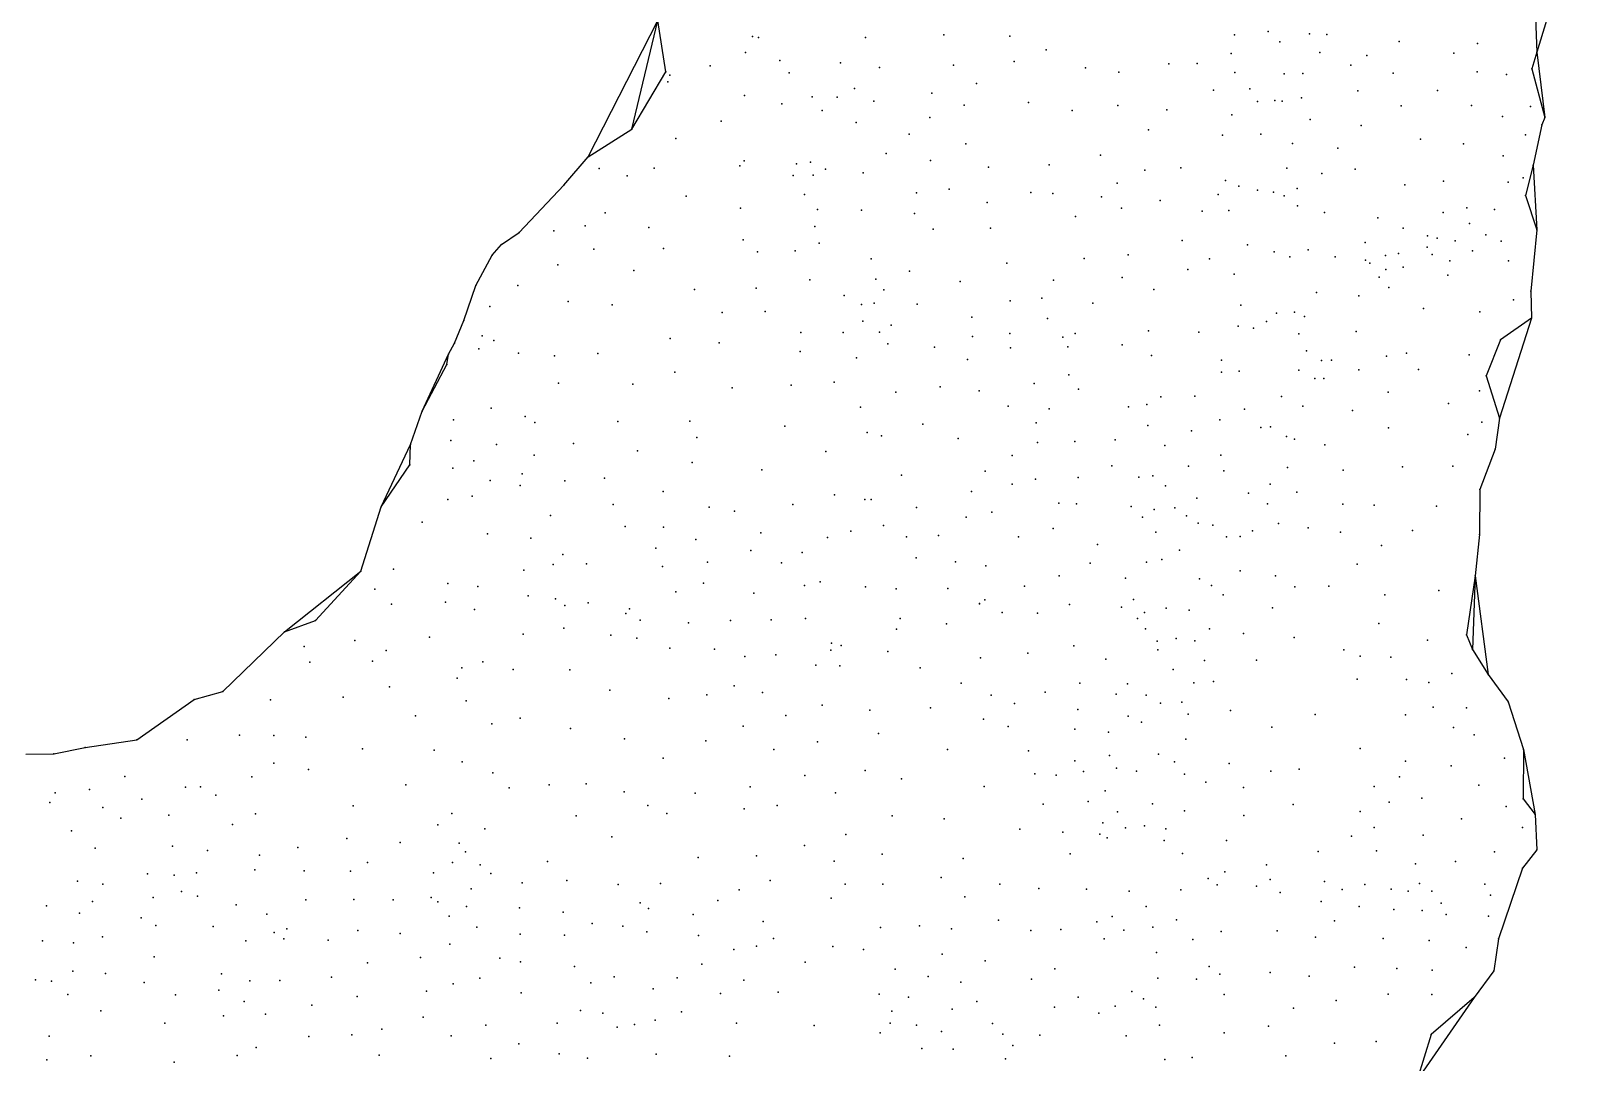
# Model space of a CAD drawing. Header units: millimetres. Extents: x 399711 to 433151, y 4365450 to 4409174.
# Drawn here: x 422365 to 430513, y 4387313 to 4392780 of the extents above; entities that cross this region are included whole.
import ezdxf

# ---------------------------------------------------------------- set-up
doc = ezdxf.new("R2010")
doc.units = ezdxf.units.MM
doc.layers.add('边界', color=7, linetype='Continuous')

msp = doc.modelspace()

# ---------------------------------------------------------------- linework, layer by layer
for p in [(428926.774, 4392776.192, 33.3), (426192.087, 4392749.189, 35.447), (426224.057, 4392744.365, 35.768), (426790.423, 4392743.807, 35.276), (427206.948, 4392758.343, 35.863), (427557.291, 4392752.252, 35.1), (428747.384, 4392757.781, 34), (428989.074, 4392722.114, 35.3), (429146.247, 4392762.956, 38), (429236.822, 4392760.346, 35.6), (429620.581, 4392722.99, 35.288), (430035.851, 4392712.207, 35.388), (426154.243, 4392664.526, 35.975), (426337.283, 4392622.525, 36.368), (426658.428, 4392609.878, 36.864), (427579.211, 4392616.952, 35.062), (427749.057, 4392678.706, 33.3), (428550.171, 4392607.352, 34.7), (428731.174, 4392658.815, 37.8), (429201.264, 4392664.87, 35.358), (429449.662, 4392649.643, 35.661), (429910.317, 4392662.082, 35.346), (430352.038, 4392665.797, 35.945), (425733.324, 4392562.34, 36.572), (425753.157, 4392545.321, 36.558), (425966.971, 4392594.132, 36.1), (426385.611, 4392557.693, 36.415), (426864.93, 4392586.006, 35.4), (427258.136, 4392597.586, 35.63), (427958.658, 4392584.432, 34.086), (428134.048, 4392561.244, 34.076), (428400.673, 4392604.861, 34.7), (428749.072, 4392559.213, 33.9), (429011.059, 4392551.55, 36.6), (429109.828, 4392553.744, 35.1), (429365.082, 4392597.929, 36.8), (429589.971, 4392555.082, 35.374), (430035.128, 4392562.171, 35.3), (430191.181, 4392548.172, 35.583), (430324.141, 4392577.959, 35.799), (425743.796, 4392508.754, 36.807), (426732.524, 4392474.673, 35.125), (427143.47, 4392448.77, 35.356), (427380.405, 4392500.481, 35.355), (428635.897, 4392464.658, 33.3), (428828.519, 4392473.102, 32.7), (429402.046, 4392462.414, 36.1), (429823.788, 4392464.273, 35.4), (426149.726, 4392436.137, 35.7), (426347.932, 4392393.473, 36.217), (426508.387, 4392430.091, 35.761), (426640.212, 4392428.743, 36.007), (426835.949, 4392406.96, 25.275), (427314.088, 4392385.366, 35.505), (427655.121, 4392400.333, 35.3), (428130.031, 4392384.1, 34.013), (428869.177, 4392406.04, 34.1), (428962.682, 4392409.914, 34.5), (429001.411, 4392406.262, 36.1), (429102.998, 4392424.407, 34.7), (429631.272, 4392382.114, 35.3), (430005.554, 4392384.104, 35.2), (430317.668, 4392379.127, 35.6), (426026.403, 4392301.512, 35.5), (426561.712, 4392357.195, 36.082), (426740.942, 4392294.453, 35.029), (427131.589, 4392320.469, 35.327), (427886.574, 4392357.859, 35.3), (428389.863, 4392360.528, 34.875), (428733.22, 4392333.793, 33.7), (429150.124, 4392310.445, 34.844), (430169.413, 4392326.249, 35.287), (430377.724, 4392281.235, 35.651), (430393.303, 4392321.216, 35.707), (425551.794, 4392258.205, 35.756), (425785.308, 4392208.506, 35.696), (427023.696, 4392232.774, 24.291), (428291.335, 4392255.073, 34.946), (428683.753, 4392226.448, 37.9), (428888.247, 4392231.294, 34.3), (429419.162, 4392278.058, 35.1), (429735.048, 4392205.537, 35.125), (430291.084, 4392228.336, 35.287), (426900.658, 4392128.921, 35.1), (427323.095, 4392181.467, 35.442), (428036.927, 4392121.045, 34.244), (429054.788, 4392182.079, 33.9), (429296.889, 4392157.441, 34.078), (429962.196, 4392180.462, 35.3), (430173.564, 4392116.631, 35.394), (425321.084, 4392111.221, 35.711), (425378.602, 4392049.813, 36.165), (425670.241, 4392052.296, 36.071), (426124.026, 4392064.699, 35.314), (426148.458, 4392090.376, 35.275), (426425.536, 4392074.816, 34.598), (426498.933, 4392084.366, 35.023), (426579.854, 4392045.843, 35.125), (427136.383, 4392092.908, 25.2), (427444.192, 4392057.143, 34.1), (427765.383, 4392070.107, 33.682), (428272.158, 4392040.402, 34.816), (428462.716, 4392054.434, 34.75), (429025.482, 4392052.459, 34.4), (429387.819, 4392045.648, 35.078), (430331.536, 4392068.175, 35.366), (425191.198, 4391962.364, 35.6), (425527.221, 4392011.751, 36.15), (426407.973, 4392013.659, 34.781), (426514.247, 4392014.45, 35.139), (426778.6, 4392026.214, 35.3), (428124.988, 4391972.558, 34.397), (428701.075, 4391987.13, 38), (428771.43, 4391956.165, 35.3), (429211.201, 4392022.705, 33.794), (429651.988, 4391963.684, 35.27), (429857.205, 4391982.161, 35.23), (430199.241, 4391977.59, 35.313), (430278.148, 4391999.89, 35.559), (425840.22, 4391903.829, 35.013), (426467.968, 4391912.546, 34.655), (427062.132, 4391920.992, 33.897), (427234.952, 4391939.823, 24.291), (427668.556, 4391923.284, 33.775), (427784.474, 4391917.651, 33.779), (428042.989, 4391899.068, 34.59), (428354.446, 4391880.262, 34.89), (428661.225, 4391911.713, 35.2), (428869.449, 4391934.564, 32.7), (428955.117, 4391925.455, 34.4), (429012.257, 4391904.589, 36.9), (429079.54, 4391944.04, 33.9), (430290.665, 4391906.57, 35.354), (425411.118, 4391814.283, 35.105), (426128.94, 4391839.642, 34.932), (426537.102, 4391832.662, 33.402), (426770.209, 4391829.828, 34.237), (427050.407, 4391811.527, 34.329), (427436.713, 4391869.774, 33.999), (427905.322, 4391794.979, 33.874), (428149.185, 4391839.621, 34.43), (428576.259, 4391824.155, 34.7), (428717.634, 4391827.84, 37.9), (429082.813, 4391851.603, 33.8), (429224.538, 4391817.243, 33.6), (429855.379, 4391816.415, 35.2), (429979.417, 4391841.304, 35.29), (430127.014, 4391832.217, 35.354), (424954.403, 4391709.965, 35.311), (425137.722, 4391719.064, 35.153), (425304.065, 4391747.011, 35.194), (425642.763, 4391737.314, 35.228), (426523.125, 4391743.002, 33.923), (427149.632, 4391729.181, 33.744), (427454.623, 4391733.968, 34.162), (429507.992, 4391788.538, 35.012), (429642.319, 4391733.264, 35.105), (429993.485, 4391759.254, 35.137), (430350.95, 4391725.35, 34.845), (424860.26, 4391647.174, 35.3), (426142.871, 4391672.224, 35.687), (426546.049, 4391655.084, 34.305), (428470.9, 4391667.569, 34.673), (428816.697, 4391646.179, 33.6), (429441.678, 4391657.892, 34.738), (429770.162, 4391633.248, 36.596), (429771.833, 4391693.236, 38.187), (429822.754, 4391680.007, 39.243), (429917.599, 4391667.247, 34.964), (430080.47, 4391697.921, 35.181), (430162.281, 4391665.619, 34.845), (430162.291, 4391665.665, 34.843), (424811.175, 4391590.392, 32.4), (425350.674, 4391622.946, 35.408), (425720.242, 4391625.223, 35.139), (426218.348, 4391607.689, 34.7), (426418.052, 4391614.056, 33.962), (426820.733, 4391571.559, 34.2), (427540.362, 4391548.186, 34), (427950.58, 4391573.099, 34.288), (428183.511, 4391591.837, 34.394), (428616.168, 4391570.371, 34.615), (428958.277, 4391607.854, 34.2), (429040.878, 4391581.346, 35.5), (429138.266, 4391618.594, 33.7), (429282.677, 4391581.112, 34.7), (429443.287, 4391563.512, 34.791), (429465.516, 4391548.864, 36.406), (429548.014, 4391588.646, 36.105), (429618.185, 4391598.697, 37.846), (429796.19, 4391594.345, 35.849), (429889.487, 4391561.321, 37.7), (430010.745, 4391612.882, 35.2), (430200.882, 4391560.301, 34.987), (425159.378, 4391538.585, 35.311), (425562.067, 4391508.763, 35), (427024.319, 4391505.538, 33.5), (428151.739, 4391472.49, 35.04), (428501.114, 4391513.905, 34.8), (428746.759, 4391490.834, 37.3), (429514.368, 4391473.364, 35.021), (429549.811, 4391514.798, 36.282), (429642.259, 4391527.196, 34.409), (429879.39, 4391483.902, 35.4), (424725.314, 4391430.023, 35.2), (424947.936, 4391429.206, 34.298), (425883.87, 4391408.618, 34.6), (426211.989, 4391415.413, 34.1), (426496.262, 4391459.513, 34), (426846.649, 4391463.138, 34.05), (426888.315, 4391406.523, 33.568), (427293.95, 4391450.699, 33.4), (427788.894, 4391457.878, 33.7), (428320.93, 4391409.49, 34.511), (429182.388, 4391392.916, 34.359), (429565.692, 4391420.057, 34.465), (430319.686, 4391399.76, 34.463), (424799.148, 4391318.76, 35.224), (425215.248, 4391345.677, 34.5), (425448.161, 4391326.99, 34.3), (426677.91, 4391377.34, 34.05), (426770.439, 4391329.511, 34.014), (426837.671, 4391335.947, 31.331), (427064.91, 4391331.21, 33.314), (427558.808, 4391348.173, 33.6), (427726.867, 4391361.93, 32.2), (427996.575, 4391336.282, 343.3), (428782.523, 4391325.964, 34.4), (429406.629, 4391374.803, 34.512), (429751.079, 4391307.309, 35.8), (430227.788, 4391353.618, 34.463), (424660.63, 4391244.496, 35), (426030.715, 4391287.313, 33.845), (426259.949, 4391291.331, 33.9), (426776.609, 4391241.686, 28.778), (427355.516, 4391261.493, 33.2), (427756.079, 4391254.103, 33.4), (428917.879, 4391238.321, 32.4), (428971.58, 4391282.428, 32.7), (429066.639, 4391288.425, 33.2), (429119.6, 4391264.978, 33.988), (430048.771, 4391291.13, 35.2), (430323.739, 4391256.056, 34.463), (424759.086, 4391162.766, 35.151), (425754.945, 4391148.471, 34.18), (426448.975, 4391180.444, 33.552), (426673.569, 4391180.051, 33.568), (426866.374, 4391181.919, 34.57), (426928.058, 4391218.999, 33.441), (427358.587, 4391158.984, 32.05), (427556.004, 4391174.697, 33.206), (427837.716, 4391155.744, 33.223), (427903.387, 4391174.587, 33.411), (428291.883, 4391189.812, 34.9), (428558.415, 4391183.242, 34.83), (428766.807, 4391214.722, 37.1), (428848.734, 4391203.097, 33.2), (429089.798, 4391173.518, 33.602), (429393.194, 4391185.191, 34.39), (430159.021, 4391142.414, 34.819), (424580.656, 4391065.591, 34.846), (424611.083, 4391123.505, 34.913), (424740.676, 4391094.389, 30.2), (424820.169, 4391137.566, 35.256), (424951.207, 4391071.194, 34.3), (425371.376, 4391069.257, 33.969), (426016.115, 4391126.519, 33.835), (426444.803, 4391079.357, 33.48), (426908.906, 4391120.772, 32.903), (427156.539, 4391103.855, 33.043), (427560.085, 4391099.768, 33.063), (427864.822, 4391105.246, 34.622), (428152.018, 4391115.003, 34.5), (428308.795, 4391058.411, 34.1), (429129.825, 4391083.659, 33.625), (429659.645, 4391071.519, 34.5), (429991.601, 4391062.9, 34.2), (424570.669, 4391010.428, 34.329), (425141.728, 4391056.431, 34.298), (426743.921, 4391047.282, 33.024), (427333.054, 4391038.194, 33.029), (428679.965, 4391034.224, 34.6), (428773.177, 4390976.611, 37), (429088.575, 4390980.631, 33.615), (429209.917, 4391032.832, 33.726), (429262.486, 4391034.995, 34.146), (429407.458, 4390983.231, 34.31), (429553.516, 4391054.955, 34.042), (429723.403, 4390984.982, 34.063), (425162.644, 4390911.348, 34.2), (425558.314, 4390907.207, 33.7), (425780.445, 4390970.278, 33.8), (426396.931, 4390901.575, 33.4), (426625.173, 4390916.882, 33.2), (427685.73, 4390911.25, 33.435), (427869.147, 4390957.163, 34.028), (428679.489, 4390970.354, 32), (429174.214, 4390937.515, 33.092), (429222.634, 4390937.768, 33.961), (430082.316, 4390951.714, 33.643), (426084.186, 4390887.476, 33.3), (426951.966, 4390864.396, 32.8), (427186.504, 4390892.267, 33), (427393.3, 4390872.368, 33.1), (427920.699, 4390880.034, 33.311), (428357.89, 4390839.527, 34.117), (428536.996, 4390842.768, 34.114), (428996.837, 4390840.906, 33.3), (429562.257, 4390864.94, 33.999), (430047.52, 4390872.018, 33.595), (424440.883, 4390763.8, 33.8), (424805.607, 4390779.371, 34.499), (424986.204, 4390736.253, 34.055), (426764.523, 4390784.619, 31), (427547.642, 4390790.027, 32.946), (427765.078, 4390776.236, 33.359), (428185.349, 4390786.566, 33.697), (428283.667, 4390798.637, 34.53), (428800.347, 4390774.514, 34.2), (429110.95, 4390790.127, 33.318), (429373.497, 4390767.715, 34.132), (429882.409, 4390803.646, 33.598), (424607.185, 4390718.017, 34.198), (425037.069, 4390703.448, 34.101), (425478.552, 4390708.77, 33.891), (425860.398, 4390710.628, 33.7), (426363.271, 4390683.462, 33.1), (426800.801, 4390651.178, 32.676), (427096.108, 4390694.208, 32.9), (427695.552, 4390701.996, 33.493), (428288.361, 4390688.285, 34.9), (428519.43, 4390659.652, 34.2), (428669.661, 4390717.125, 34.3), (428888.331, 4390677.68, 31.6), (428939.434, 4390680.007, 33.4), (429564.456, 4390676.264, 34.02), (430059.11, 4390706.288, 33.624), (430153.497, 4390726.284, 33.647), (424378.65, 4390587.55, 34), (424592.363, 4390607.723, 33.7), (424834.333, 4390587.43, 33.903), (425243.262, 4390591.744, 34), (425896.848, 4390623.723, 33.3), (426876.352, 4390633.897, 32.679), (427282.478, 4390618.609, 33.006), (427703.395, 4390597.729, 33.381), (427900.702, 4390603.046, 33.2), (428114.469, 4390611.034, 33.5), (428378.524, 4390581.149, 34.6), (429023.501, 4390629.661, 35.7), (429066.932, 4390616.137, 33.232), (429226.394, 4390585.689, 34.2), (429984.851, 4390639.786, 33.575), (424714.82, 4390500.56, 34.42), (425034.671, 4390530.688, 33.9), (425582.067, 4390553.802, 33.3), (425871.895, 4390492.218, 32.9), (426580.452, 4390549.604, 32.8), (427569.906, 4390528.024, 33.469), (428675.814, 4390530.505, 36.8), (430129.757, 4390563.269, 33.638), (424375.493, 4390479.612, 33.5), (424603.11, 4390461.767, 33.688), (424970.85, 4390431.023, 34.6), (425406.916, 4390409.553, 33.5), (426241.765, 4390453.141, 32.56), (426981.765, 4390424.309, 33.1), (427425.319, 4390446.073, 33.036), (427918.843, 4390411.573, 33.598), (428097.121, 4390474.093, 33.5), (428241.188, 4390413.185, 34.7), (428314.262, 4390421.346, 34.7), (428504.292, 4390471.619, 34.1), (428691.258, 4390447.742, 34.1), (429029.197, 4390465.584, 34.1), (429324.054, 4390450.57, 33.9), (429639.569, 4390469.337, 33.7), (429906.111, 4390472.372, 33.638), (424801.201, 4390395.771, 33.527), (424960.045, 4390370.394, 33.4), (425196.173, 4390394.35, 31.7), (425718.653, 4390337.427, 32.8), (427353.646, 4390338.463, 33.219), (427569.328, 4390377.364, 33.196), (427693.179, 4390403.55, 33.487), (428381.798, 4390368.048, 34), (428821.986, 4390329.629, 33.2), (428936.798, 4390376.564, 35.4), (429077.728, 4390334.046, 33.894), (430049.728, 4390348.302, 33.601), (424223.604, 4390257.263, 33.808), (424575.851, 4390295.726, 33.4), (424704.92, 4390313.49, 32), (425454.014, 4390268.882, 33.519), (425961.91, 4390255.334, 32.8), (426406.453, 4390269.202, 32.531), (426626.196, 4390320.067, 32.391), (426787.868, 4390295.277, 32.35), (426820.892, 4390295.687, 33.012), (427061.466, 4390253.307, 32.983), (427817.216, 4390275.397, 33.558), (427910.71, 4390273.131, 33.9), (428199.352, 4390257.67, 34.33), (428321.249, 4390242.525, 33.866), (428431.454, 4390250.691, 28.6), (428548.949, 4390303.28, 36.7), (428923.893, 4390272.482, 34.255), (429321.904, 4390270.408, 33.487), (429488.555, 4390265.669, 33.478), (429819.25, 4390260.796, 33.356), (424440.827, 4390174.948, 33.4), (425121.468, 4390211.323, 30.5), (426097.161, 4390233.823, 32.6), (427324.962, 4390201.837, 33.215), (427461.119, 4390228.228, 33.211), (428260.436, 4390202.801, 33.882), (428492.96, 4390209.846, 36.7), (428555.472, 4390170.905, 32.4), (428981.142, 4390167.87, 33.843), (424786.676, 4390112.852, 33.2), (425016.94, 4390090.768, 33.1), (425517.428, 4390152.439, 31), (425719.216, 4390148.342, 32.271), (425891.952, 4390083.899, 32.8), (426236.064, 4390119.206, 32.125), (426588.991, 4390094.196, 32.57), (426713.37, 4390128.24, 33.13), (426887.441, 4390157.513, 33.2), (427007.893, 4390097.127, 29.3), (427178.836, 4390103.969, 33.056), (427602.58, 4390098.006, 33.178), (427786.107, 4390142.274, 33.058), (428330.864, 4390123.248, 32.527), (428632.989, 4390159.399, 32.1), (428705.239, 4390096.954, 33.8), (428778.059, 4390098.816, 35.2), (428843.089, 4390130.35, 34.6), (429139.314, 4390146.133, 33.736), (429309.672, 4390123.05, 33.522), (429692.536, 4390130.811, 33.32), (430046.866, 4390110.943, 33.648), (425186.756, 4390003.303, 31.2), (425678.789, 4390038.151, 32.328), (426182.812, 4390024.474, 32.249), (426454.937, 4390014.409, 32.551), (428021.381, 4390057.334, 34.5), (428455.6, 4390027.392, 32.8), (429528.193, 4390052.018, 33.167), (424288.108, 4389926.282, 33.232), (424978.83, 4389920.23, 32.524), (425135.528, 4389951.822, 33.325), (425312.391, 4389955.347, 32.684), (425714.673, 4389940.879, 32.219), (425953.345, 4389962.751, 32.915), (426346.445, 4389959.451, 32.42), (427059.855, 4389986.486, 33.425), (427267.779, 4389964.916, 32.911), (427429.207, 4389943.577, 32.713), (427982.115, 4389958.439, 33.104), (428281.748, 4389964.014, 32.8), (428362.204, 4389978.11, 36.3), (428778.041, 4389917.319, 33.852), (429397.843, 4389952.361, 33.53), (424115.369, 4389915.232, 27.3), (424576.957, 4389850.981, 32.515), (424735.324, 4389834.675, 32.679), (425931.645, 4389851.984, 31.989), (426468.535, 4389839.381, 32.601), (426550.156, 4389859.833, 33.013), (427634.719, 4389835.437, 32.877), (427818.261, 4389891.45, 32.9), (428170.466, 4389877.968, 34.3), (428562.257, 4389875.029, 33.8), (428626.802, 4389840.527, 35), (428965.62, 4389890.963, 33.438), (429247.501, 4389836.158, 33.016), (430024.656, 4389890.64, 33.266), (424189.502, 4389821.095, 33.29), (425003.275, 4389785.348, 32.5), (425147.739, 4389769.924, 32.7), (425785.993, 4389806.125, 32.1), (426198.64, 4389799.292, 32.4), (426791.109, 4389832.682, 33.116), (426953.707, 4389821.28, 33.116), (427228.293, 4389823.52, 33.5), (427423.594, 4389763.761, 32.86), (428212.326, 4389764.972, 28.5), (428688.737, 4389790.594, 33.7), (429068.607, 4389832.874, 33.413), (429545.362, 4389789.796, 33.1), (429832.473, 4389813.822, 33.258), (424277.762, 4389740.532, 33.331), (424564.638, 4389750.719, 32.943), (424718.487, 4389712.077, 32.538), (425196.646, 4389733.204, 32.258), (425321.124, 4389747.593, 29.4), (425519.779, 4389690.994, 28), (425540.512, 4389716.313, 32.8), (427396.313, 4389743.497, 33.533), (427396.467, 4389742.52, 33.535), (427516.531, 4389696.542, 32.864), (427702.666, 4389693.998, 32.72), (427873.901, 4389739.58, 33.311), (428148.001, 4389725.293, 34.246), (428270.438, 4389696.626, 36), (428385.973, 4389719.65, 31.3), (428507.687, 4389709.249, 33.8), (428949.104, 4389720.655, 33.4), (423709.806, 4389593.635, 33.22), (423875.075, 4389654.327, 27.4), (425191.738, 4389614.24, 31.99), (425597.063, 4389656.272, 31.961), (425853.119, 4389641.954, 31.743), (426075.791, 4389654.348, 32.4), (426291.38, 4389658.154, 32.6), (426473.28, 4389664.189, 32.486), (426955.552, 4389607.884, 33.388), (426975.332, 4389664.664, 29.8), (427221.348, 4389635.783, 32.84), (428233.693, 4389664.77, 33.2), (428275.384, 4389610.095, 32.4), (428615.899, 4389610.923, 33.6), (429513.322, 4389637.721, 32.9), (423814.914, 4389516.031, 32.945), (424082.852, 4389547.381, 26.4), (424478.738, 4389565.34, 32.4), (424976.618, 4389581.666, 32.17), (425440.408, 4389576.933, 31.874), (425579.132, 4389560.717, 31.733), (426610.862, 4389534.976, 32.644), (426663.042, 4389522.487, 33.141), (427895.415, 4389519.647, 32.869), (428337.294, 4389545.277, 31.1), (428438.915, 4389559.423, 33.7), (428537.37, 4389545.797, 34.9), (428795.124, 4389584.975, 33.3), (429064.962, 4389563.992, 33.1), (429771.759, 4389549.509, 33.095), (429978.563, 4389578.79, 31), (423845.309, 4389433.26, 33.023), (424176.367, 4389439.281, 32.861), (424248.907, 4389496.049, 32.481), (424762.064, 4389435.126, 32.093), (425754.504, 4389506.796, 31.756), (425989.863, 4389503.029, 32.502), (426150.964, 4389463.095, 32.473), (426315.069, 4389472.872, 32.64), (426606.637, 4389496.653, 29.7), (426908.89, 4389490.606, 32.364), (427401.393, 4389456.337, 32.906), (427652.108, 4389481.644, 32.769), (428066.591, 4389449.441, 33.8), (428340.89, 4389498.881, 33.532), (428588.628, 4389442.901, 33.272), (428864.268, 4389444.352, 33.274), (429327.973, 4389499.419, 32.853), (429415.123, 4389465.64, 30.1), (429576.537, 4389460.416, 32.781), (430010.077, 4389500.28, 33.5), (424626.679, 4389349.375, 32.344), (424651.214, 4389403.535, 30.2), (424922.105, 4389395.391, 32), (425223.628, 4389393.368, 32), (426528.511, 4389417.26, 32.633), (426655.83, 4389413.682, 32.34), (427081.727, 4389403.69, 32.5), (428422.26, 4389394.363, 33.2), (429900.86, 4389373.482, 32.8), (430093.472, 4389367.93, 32.8), (423382.926, 4389278.664, 32.825), (424267.598, 4389302.201, 32.592), (425436.111, 4389284.156, 31.8), (426095.571, 4389308.483, 32.4), (426245.483, 4389273.23, 32.5), (427298.745, 4389322.503, 32.748), (427743.675, 4389273.542, 32.108), (427927.256, 4389322.451, 32.53), (428180.435, 4389317.902, 35.6), (428532.228, 4389323.449, 33.458), (428636.073, 4389331.04, 33.271), (429399.405, 4389343.491, 32.807), (429660.651, 4389342.114, 32.906), (429777.833, 4389325.874, 31.4), (423231.215, 4389235.127, 32.929), (423636.284, 4389233.876, 32.5), (424021.763, 4389248.061, 32.4), (424672.792, 4389229.165, 32.045), (425747.5, 4389241.648, 31.7), (425950.322, 4389261.037, 32), (426561.18, 4389206.25, 32.4), (427135.339, 4389191.33, 32.672), (427457.742, 4389258.157, 32.829), (427581.776, 4389214.14, 32.368), (428121.401, 4389263.465, 33.4), (428279.153, 4389259.3, 31.8), (428355.028, 4389216.19, 32.7), (428468.881, 4389221.308, 35.1), (429800.88, 4389194.917, 32.561), (429977.836, 4389192.21, 32.67), (430199.925, 4389223.691, 33.2), (424404.303, 4389149.629, 32.1), (424809.465, 4389105.891, 31.6), (424960.555, 4389136.518, 31.7), (426368.94, 4389149.846, 32.4), (426814.274, 4389178.559, 32.296), (427417.514, 4389131.085, 32.421), (427917.052, 4389182.064, 33.1), (428184.066, 4389146.692, 32.1), (428254.09, 4389114.57, 31.5), (428502.952, 4389157.821, 33.4), (428726.751, 4389176.927, 33.1), (429176.649, 4389155.575, 32.665), (429655.348, 4389153.536, 32.545), (422926.344, 4389021.515, 31.2), (423193.719, 4389021.116, 32.1), (423470.83, 4389046.504, 32.2), (423653.36, 4389044.109, 32.268), (423824.091, 4389036.333, 32.205), (425227.675, 4389081.912, 31.6), (425513.143, 4389026.712, 31.7), (426142.562, 4389093.588, 32.1), (426860.29, 4389055.265, 32.047), (427547.066, 4389092.866, 32.813), (427902.095, 4389077.744, 33.291), (428079.061, 4389061.933, 33.488), (428489.55, 4389024.877, 33.462), (428946.63, 4389088.134, 32.7), (429910.128, 4389087.118, 32.772), (430018.182, 4389048.707, 32.692), (422486.283, 4388948.254, 31.3), (422653.721, 4388980.562, 31.4), (424123.715, 4388974.09, 32.119), (424504.429, 4388966.419, 31.673), (425945.031, 4389016.032, 31.9), (426305.258, 4388971.043, 31.99), (426536.489, 4389010.599, 32.2), (427225.755, 4388970.933, 32.5), (427656.022, 4388964.31, 33.4), (428344.272, 4388945.662, 32.5), (429413.772, 4388975.591, 32.4), (430280.101, 4388970.828, 33.153), (423653.109, 4388897.341, 32.245), (423838.388, 4388865.292, 32.123), (424652.922, 4388905.116, 31.423), (425717.518, 4388924.376, 31.8), (426789.455, 4388859.002, 30), (427901.277, 4388910.74, 33.3), (428085.591, 4388937.916, 30.6), (428122.151, 4388871.814, 35.5), (428429.885, 4388905.025, 35), (428720.084, 4388897.134, 33.2), (429090.342, 4388866.579, 32.194), (429654.231, 4388908.936, 31.945), (429897.155, 4388883.059, 32.6), (430180.097, 4388923.864, 33.1), (422863.553, 4388828.055, 31.1), (423537.012, 4388826.065, 32.1), (424353.763, 4388783.407, 31.5), (424815.676, 4388847.276, 31.3), (425114.355, 4388783.297, 31.337), (425310.253, 4388788.737, 31.453), (426469.469, 4388832.574, 32.1), (426982.717, 4388814.64, 32.1), (427689.14, 4388841.098, 33.2), (427801.71, 4388835.12, 32.7), (427947.32, 4388853.238, 32.577), (428228.875, 4388854.795, 30.1), (428483.161, 4388840.305, 33.1), (428596.377, 4388798.105, 34.028), (428940.52, 4388856.108, 32.9), (429622.896, 4388824.948, 31.542), (430043.645, 4388782.109, 32.4), (422494.746, 4388740.608, 31.052), (422675.7, 4388757.682, 31.46), (422953.554, 4388707.216, 31.215), (423186.076, 4388771.634, 32.12), (423265.015, 4388772.882, 32.262), (423346.498, 4388728.449, 31.907), (424901.531, 4388767.183, 31.217), (425511.412, 4388746.641, 31.871), (425888.702, 4388738.675, 31.78), (426179.499, 4388773.14, 31.994), (426633.006, 4388741.029, 32.079), (427420.096, 4388774.628, 32.6), (427972.795, 4388695.145, 32.809), (428062.523, 4388751.006, 30.5), (428795.472, 4388769.603, 33.441), (429488.008, 4388774.841, 32.23), (429741.068, 4388712.539, 32.338), (430278.988, 4388709.542, 33.085), (422465.57, 4388689.927, 31.05), (422746.548, 4388662.911, 31.011), (423096.397, 4388621.99, 31.1), (423556.658, 4388629.154, 31.843), (424075.101, 4388671.121, 31.6), (424598.464, 4388631.975, 31.422), (425256.103, 4388619.58, 31.672), (425637.719, 4388673.702, 31.851), (425738.611, 4388631.603, 31.763), (426148.585, 4388655.646, 32.061), (426322.032, 4388673.008, 32.012), (426933.124, 4388619.405, 31.857), (427733.139, 4388680.139, 32.862), (428127.402, 4388640.818, 31.9), (428312.891, 4388682.56, 32.3), (428482.106, 4388646.228, 33.2), (428797.675, 4388620.671, 32.39), (429058.475, 4388678.986, 32.342), (429413.664, 4388642.158, 32.082), (429568.311, 4388692.169, 31.485), (430188.718, 4388668.076, 33), (430342.024, 4388625.17, 33.419), (422580.994, 4388538.737, 31.2), (422841.699, 4388605.679, 30.528), (423434.567, 4388573.792, 31.473), (424523.978, 4388571.255, 30.928), (424772.695, 4388549.516, 31.354), (427208.531, 4388602.279, 32.064), (427610.211, 4388548.771, 32.7), (427837.472, 4388531.944, 32.959), (428049.405, 4388581.858, 32), (428169.889, 4388555.416, 31.4), (428271.443, 4388566.512, 32.1), (428384.63, 4388550.771, 34.2), (429489.352, 4388557.207, 31.511), (429951.808, 4388602.62, 32.3), (430274.537, 4388557.218, 33.153), (423115.736, 4388457.244, 30.965), (423780.365, 4388450.461, 31.6), (424041.328, 4388498.622, 31.5), (424324.451, 4388476.689, 31.2), (424636.205, 4388474.028, 29.5), (425446.935, 4388506.954, 31.796), (426466.944, 4388462.474, 31.752), (426687.124, 4388519.535, 31.842), (428034.286, 4388522.101, 32.2), (428073.005, 4388503.105, 35), (428375.506, 4388488.626, 34.8), (428706.498, 4388488.673, 33.1), (429367.672, 4388511.438, 32.125), (429748.431, 4388516.128, 32.161), (422706.01, 4388447.551, 29.668), (423302.568, 4388435.186, 31.505), (423577.878, 4388410.028, 31.537), (424150.903, 4388372.359, 31.101), (424600.373, 4388371.735, 32.245), (424670.536, 4388427.626, 32.467), (425104.066, 4388377.378, 31.469), (425903.422, 4388397.305, 31.614), (426213.735, 4388407.682, 31.779), (426624.77, 4388379.442, 31.56), (426880.059, 4388416.534, 31.739), (427308.559, 4388393.111, 32.179), (427877.407, 4388416.629, 32.682), (428472.118, 4388418.564, 33), (429191.388, 4388430.464, 32.417), (429500.552, 4388433.045, 32.177), (429919.529, 4388376.967, 32.161), (430127.53, 4388427.926, 33.153), (430351.313, 4388439.361, 33.153), (422984.049, 4388311.357, 31.2), (423124.68, 4388304.23, 31.1), (423242.83, 4388316.151, 31.6), (423553.27, 4388332.491, 31.8), (423813.873, 4388327.248, 31.6), (424059.549, 4388324.934, 31.1), (424500.662, 4388317.648, 31.1), (424747.178, 4388359.659, 30.47), (424803.842, 4388313.431, 30.7), (427192.836, 4388292.272, 32.2), (428696.206, 4388321.644, 32.259), (428917.402, 4388359.557, 32.175), (429707.456, 4388363.79, 32.125), (430275.65, 4388341.518, 33.085), (422612.479, 4388271.769, 29.4), (422746.183, 4388257.177, 29.6), (423164.484, 4388217.024, 31.7), (424699.873, 4388232.026, 30.7), (424970.894, 4388263.385, 31), (425207.631, 4388276.831, 31), (425479.448, 4388254.775, 27.2), (425703.631, 4388261.104, 31.2), (426121.641, 4388227.41, 31.4), (426286.42, 4388276.807, 31.2), (426683.283, 4388257.272, 31.6), (426883.876, 4388257.272, 31.8), (427503.931, 4388257.086, 32.2), (427710.042, 4388234.489, 32.1), (427963.29, 4388229.478, 32.2), (428189.535, 4388219.098, 30.7), (428463.28, 4388226.134, 32.6), (428608.625, 4388285.891, 33.3), (428655.565, 4388252.463, 32.8), (428864.902, 4388246.219, 32.3), (428937.353, 4388281.939, 32.3), (428991.062, 4388212.407, 32), (429224.8, 4388271.013, 31.9), (429318.608, 4388229.077, 32.9), (429439.84, 4388255.716, 31.2), (429578.199, 4388230.901, 30.8), (429668.743, 4388218.937, 31.5), (429728.326, 4388260.682, 28.3), (429794.015, 4388218.931, 30.8), (430075.901, 4388257.408, 32.7), (422447.4, 4388141.174, 29.6), (422691.963, 4388164.546, 28.3), (423013.782, 4388185.519, 31.2), (423248.295, 4388193.171, 31.6), (423454.645, 4388147.885, 31.6), (423822.618, 4388173.447, 31.4), (424077.127, 4388175.135, 30.9), (424287.009, 4388173.387, 30.9), (424488.146, 4388185.622, 30.9), (424523.037, 4388162.575, 30.345), (424676.021, 4388137.923, 31.136), (424956.248, 4388130.93, 31), (425595.794, 4388158.632, 31.6), (425641.124, 4388127.95, 28.6), (426007.794, 4388170.527, 31.4), (426608.705, 4388183.298, 31.2), (427318.382, 4388189.443, 32.1), (428279.138, 4388139.211, 33), (429208.021, 4388164.643, 31.7), (429408.694, 4388138.222, 31.4), (429844.327, 4388155.478, 33.4), (430105.011, 4388199.01, 33.3), (422622.77, 4388103.343, 29), (422950.818, 4388078.907, 31.2), (423616.234, 4388098.294, 31.6), (424583.599, 4388086.456, 31.576), (425187.298, 4388108.767, 31), (425341.296, 4388047.862, 31.6), (425878.143, 4388096.407, 31.2), (426248.97, 4388058.26, 31.2), (427496.409, 4388066.682, 31.9), (428017.566, 4388057.204, 35.5), (428098.824, 4388085.261, 29.7), (428439.982, 4388068.004, 32.7), (429278.735, 4388061.665, 30.6), (429592.202, 4388122.992, 31.1), (429743.946, 4388117.823, 31.5), (429869.824, 4388095.425, 32.5), (430095.477, 4388086.601, 33.8), (422745.79, 4387978.025, 29.5), (423027.814, 4388037.232, 28.1), (423331.221, 4388032.258, 31.9), (423656.212, 4388000.79, 31.7), (423707.579, 4387966.469, 28.6), (423722.924, 4388019.645, 31.4), (424099.864, 4388010.847, 30.8), (424323.738, 4387995.117, 30.6), (424730.86, 4388028.023, 31.2), (424960.154, 4387990.975, 31.2), (425195.774, 4387986.219, 31.1), (425505.223, 4388034.893, 31.7), (425630.914, 4388003.497, 31.6), (425905.764, 4387984.253, 31.2), (426303.136, 4387969.519, 31.3), (426871.564, 4388026.758, 31.7), (427077.671, 4388036.619, 31.8), (427248.175, 4388019.081, 31.9), (427667.416, 4388011.516, 31.8), (427827.89, 4388016.527, 32.1), (428057.539, 4387967.103, 32.5), (428160.825, 4388012.776, 30.6), (428314.949, 4388028.176, 34), (428527.404, 4387964.254, 32.5), (428676.655, 4388006.652, 32.5), (428974.514, 4388008.489, 31.8), (429176.764, 4387975.421, 31.5), (429537.022, 4387967.929, 31.8), (430148.588, 4387967.331, 32.6), (422426.146, 4387957.11, 28.9), (422591.492, 4387944.955, 28.9), (423505.415, 4387955.917, 32.1), (423941.552, 4387960.222, 31.1), (424586.861, 4387938.771, 31.2), (426093.611, 4387910.672, 29.1), (426212.521, 4387928.333, 31.1), (426618.312, 4387926.372, 31.8), (426780.501, 4387911.135, 28.8), (427198.223, 4387885.724, 31.8), (428334.348, 4387894.444, 32.7), (429780.157, 4387957.592, 32.6), (429976.734, 4387921.41, 32.7), (423018.374, 4387872.236, 31.5), (424150.859, 4387839.388, 30.2), (424431.436, 4387867.187, 29.8), (424852.987, 4387864.092, 30.6), (424962.534, 4387845.917, 31.2), (425248.134, 4387819.759, 31.1), (425922.93, 4387832.702, 31.3), (426471.766, 4387843.047, 31.8), (426949.306, 4387805.808, 31.6), (427426.397, 4387850.65, 31.6), (427795.294, 4387808.585, 32), (428614.517, 4387821.076, 35.1), (429383.554, 4387816.312, 32.4), (429609.446, 4387809.42, 32.1), (429795.676, 4387800.806, 32.6), (422390.586, 4387749.664, 30.4), (422474.715, 4387742.489, 29.7), (422588.361, 4387794.805, 28.6), (422760.527, 4387783.856, 29.5), (422965.5, 4387736.217, 31.3), (423376.66, 4387781.703, 31.7), (423527.075, 4387744.798, 31.6), (423685.639, 4387745.529, 30.8), (423958.708, 4387763.96, 30.7), (424605.194, 4387728.503, 30.8), (424745.548, 4387757.646, 30.6), (425335.414, 4387733.072, 31.4), (425458.45, 4387765.502, 31.6), (425792.09, 4387761.113, 31), (426145.483, 4387747.012, 31), (427123.001, 4387767.975, 31.7), (427296.012, 4387737.911, 31.6), (427672.43, 4387753.468, 31.8), (428341.131, 4387759.042, 32.5), (428545.791, 4387752.987, 32.4), (428671.139, 4387778.852, 32.2), (428937.741, 4387788.037, 31.6), (429143.669, 4387769.666, 31.3), (430123.305, 4387797.36, 32.6), (422560.689, 4387671.878, 28.3), (423132.906, 4387669.595, 31.7), (423362.661, 4387695.271, 30.6), (423495.959, 4387635.616, 27.6), (424094.76, 4387661.505, 30.2), (424463.017, 4387690.253, 29.5), (424965.007, 4387681.053, 30.5), (425665.6, 4387701.577, 31.1), (426023.032, 4387678.035, 28.9), (426328.329, 4387683.445, 29.4), (426864.147, 4387673.622, 27), (427019.616, 4387657.45, 31.5), (427919.704, 4387658.577, 32.4), (428203.7, 4387688.55, 31.8), (428264.984, 4387648.513, 34), (428693.129, 4387671.611, 32.2), (429286.737, 4387640.864, 32.1), (429562.781, 4387674.088, 32.2), (429793.845, 4387672.365, 32.4), (430019.736, 4387655.136, 32.5), (422736.837, 4387585.872, 28.9), (423386.016, 4387559.23, 30.8), (423609.406, 4387568.438, 30.8), (423854.814, 4387615.521, 30.7), (425280.445, 4387586.528, 30.5), (425397.495, 4387573.424, 31.4), (425815.275, 4387580.139, 31.1), (426931.157, 4387583.261, 28.6), (427251.124, 4387594.533, 31.5), (427381.509, 4387634.618, 29.9), (427793.05, 4387604.793, 32), (428029.089, 4387572.958, 32.4), (428114.854, 4387610.191, 30), (428331.283, 4387604.999, 32.7), (429061.038, 4387599.249, 31.9), (423074.918, 4387519.472, 30.7), (424226.202, 4387488.216, 28.9), (424444.789, 4387551.822, 30.9), (424778.358, 4387509.929, 30.7), (425155.407, 4387519.349, 30.5), (425474.327, 4387497.947, 26.7), (425567.162, 4387513.179, 30.7), (425675.825, 4387536.706, 31.1), (426107.462, 4387520.135, 31.2), (426519.473, 4387506.866, 31.6), (426921.194, 4387520.112, 31.6), (427062.242, 4387509.636, 31.4), (427194.378, 4387475.307, 31.8), (427464.776, 4387518.321, 31.6), (428350.488, 4387509.347, 32.1), (428927.78, 4387503.73, 31.6), (422462.458, 4387450.637, 29.2), (423559.715, 4387391.765, 30.8), (423838.667, 4387449.184, 30.7), (424068.036, 4387457.516, 30.5), (424594.257, 4387453.463, 30.8), (424953.107, 4387409.96, 30.5), (426868.794, 4387468.605, 27.6), (427520.079, 4387462.474, 31.7), (427572.073, 4387401.623, 31.6), (427714.995, 4387456.74, 32.1), (428172.877, 4387452.798, 31.7), (428693.129, 4387468.996, 32.3), (429278.322, 4387414.072, 32.1), (429498.833, 4387422.053, 32.5), (429790.25, 4387459.957, 32.5), (422449.615, 4387324.998, 26.3), (422683.927, 4387347.247, 29.7), (423125.671, 4387313.081, 29.9), (423459.601, 4387348.362, 30.5), (424212.331, 4387350.31, 29.6), (424803.749, 4387333.125, 30.7), (425167.307, 4387357.644, 30.5), (425317.247, 4387333.864, 30.5), (425681.264, 4387355.18, 30.8), (426069.43, 4387344.592, 30.8), (427090.429, 4387386.282, 31.5), (427255.918, 4387381.271, 31.6), (427534.462, 4387331.474, 29), (428379.457, 4387326.994, 32.4), (428523.532, 4387338.763, 32.4), (429020.481, 4387347.427, 31.7)]:
    msp.add_point(p)
at = {"layer": 'Defpoints', "color": 3}
for points in [[(422338.476, 4388945.946), (422486.283, 4388948.254), (422653.721, 4388980.562), (422926.344, 4389021.515), (423231.215, 4389235.127), (423382.926, 4389278.664), (423709.806, 4389593.635), (423875.075, 4389654.327), (424115.369, 4389915.232), (424223.604, 4390257.263), (424375.493, 4390479.612), (424378.65, 4390587.55), (424440.883, 4390763.8), (424570.669, 4391010.428), (424580.656, 4391065.591), (424611.083, 4391123.505), (424660.63, 4391244.496), (424725.314, 4391430.023), (424811.175, 4391590.392), (424860.26, 4391647.174), (424954.403, 4391709.965), (425191.198, 4391962.364), (425321.084, 4392111.221), (425551.794, 4392258.205), (425733.324, 4392562.34), (425689.555, 4392834.525)], [(430343.916, 4392848.019), (430352.038, 4392665.797), (430324.141, 4392577.959), (430393.303, 4392321.216), (430377.724, 4392281.235), (430331.536, 4392068.175), (430290.665, 4391906.57), (430350.95, 4391725.35), (430319.686, 4391399.76), (430323.739, 4391256.056), (430159.021, 4391142.414), (430082.316, 4390951.714), (430153.497, 4390726.284), (430129.757, 4390563.269), (430049.728, 4390348.302), (430046.866, 4390110.943), (430024.656, 4389890.64), (429978.563, 4389578.79), (430010.077, 4389500.28), (430093.472, 4389367.93), (430199.925, 4389223.691), (430280.101, 4388970.828), (430278.988, 4388709.542), (430342.024, 4388625.17), (430351.313, 4388439.361), (430275.65, 4388341.518), (430148.588, 4387967.331), (430123.305, 4387797.36), (430019.736, 4387655.136), (429790.25, 4387459.957), (429716.103, 4387220.471)]]:
    msp.add_lwpolyline(points, dxfattribs=at)
at = {"layer": 'Defpoints', "color": 1}
for points in [[(422338.476, 4388945.946), (422486.283, 4388948.254), (422653.721, 4388980.562), (422926.344, 4389021.515), (423231.215, 4389235.127), (423382.926, 4389278.664), (423709.806, 4389593.635), (423875.075, 4389654.327), (424115.369, 4389915.232), (424223.604, 4390257.263), (424375.493, 4390479.612), (424378.65, 4390587.55), (424440.883, 4390763.8), (424570.669, 4391010.428), (424580.656, 4391065.591), (424611.083, 4391123.505), (424660.63, 4391244.496), (424725.314, 4391430.023), (424811.175, 4391590.392), (424860.26, 4391647.174), (424954.403, 4391709.965), (425191.198, 4391962.364), (425321.084, 4392111.221), (425551.794, 4392258.205), (425733.324, 4392562.34), (425689.555, 4392834.525)], [(430343.916, 4392848.019), (430352.038, 4392665.797), (430324.141, 4392577.959), (430393.303, 4392321.216), (430377.724, 4392281.235), (430331.536, 4392068.175), (430290.665, 4391906.57), (430350.95, 4391725.35), (430319.686, 4391399.76), (430323.739, 4391256.056), (430159.021, 4391142.414), (430082.316, 4390951.714), (430153.497, 4390726.284), (430129.757, 4390563.269), (430049.728, 4390348.302), (430046.866, 4390110.943), (430024.656, 4389890.64), (429978.563, 4389578.79), (430010.077, 4389500.28), (430093.472, 4389367.93), (430199.925, 4389223.691), (430280.101, 4388970.828), (430342.024, 4388625.17), (430351.313, 4388439.361), (430275.65, 4388341.518), (430148.588, 4387967.331), (430123.305, 4387797.36), (430019.736, 4387655.136), (429790.25, 4387459.957), (429716.103, 4387220.471)]]:
    msp.add_lwpolyline(points, dxfattribs=at)
at = {"layer": 'Defpoints', "color": 2}
for points in [[(422338.476, 4388945.946), (422486.283, 4388948.254), (422653.721, 4388980.562), (422926.344, 4389021.515), (423231.215, 4389235.127), (423382.926, 4389278.664), (423709.806, 4389593.635), (423875.075, 4389654.327), (424115.369, 4389915.232), (424223.604, 4390257.263), (424378.65, 4390587.55), (424440.883, 4390763.8), (424570.669, 4391010.428), (424580.656, 4391065.591), (424611.083, 4391123.505), (424660.63, 4391244.496), (424725.314, 4391430.023), (424811.175, 4391590.392), (424860.26, 4391647.174), (424954.403, 4391709.965), (425191.198, 4391962.364), (425321.084, 4392111.221), (425551.794, 4392258.205), (425733.324, 4392562.34), (425689.555, 4392834.525)], [(430343.916, 4392848.019), (430352.038, 4392665.797), (430393.303, 4392321.216), (430377.724, 4392281.235), (430331.536, 4392068.175), (430350.95, 4391725.35), (430319.686, 4391399.76), (430323.739, 4391256.056), (430153.497, 4390726.284), (430129.757, 4390563.269), (430049.728, 4390348.302), (430046.866, 4390110.943), (430024.656, 4389890.64), (429978.563, 4389578.79), (430010.077, 4389500.28), (430093.472, 4389367.93), (430199.925, 4389223.691), (430280.101, 4388970.828), (430342.024, 4388625.17), (430351.313, 4388439.361), (430275.65, 4388341.518), (430148.588, 4387967.331), (430123.305, 4387797.36), (430019.736, 4387655.136), (429790.25, 4387459.957), (429716.103, 4387220.471)]]:
    msp.add_lwpolyline(points, dxfattribs=at)
at = {"layer": 'Defpoints', "color": 6}
for points in [[(422338.476, 4388945.946), (422486.283, 4388948.254), (422653.721, 4388980.562), (422926.344, 4389021.515), (423231.215, 4389235.127), (423382.926, 4389278.664), (423709.806, 4389593.635), (423875.075, 4389654.327), (424115.369, 4389915.232), (424223.604, 4390257.263), (424378.65, 4390587.55), (424440.883, 4390763.8), (424570.669, 4391010.428), (424580.656, 4391065.591), (424611.083, 4391123.505), (424660.63, 4391244.496), (424725.314, 4391430.023), (424811.175, 4391590.392), (424860.26, 4391647.174), (424954.403, 4391709.965), (425191.198, 4391962.364), (425321.084, 4392111.221), (425551.794, 4392258.205), (425733.324, 4392562.34), (425689.555, 4392834.525)], [(430343.916, 4392848.019), (430352.038, 4392665.797), (430393.303, 4392321.216), (430377.724, 4392281.235), (430331.536, 4392068.175), (430350.95, 4391725.35), (430319.686, 4391399.76), (430323.739, 4391256.056), (430153.497, 4390726.284), (430129.757, 4390563.269), (430049.728, 4390348.302), (430046.866, 4390110.943), (430024.656, 4389890.64), (430010.077, 4389500.28), (430093.472, 4389367.93), (430199.925, 4389223.691), (430280.101, 4388970.828), (430342.024, 4388625.17), (430351.313, 4388439.361), (430275.65, 4388341.518), (430148.588, 4387967.331), (430123.305, 4387797.36), (430019.736, 4387655.136), (429790.25, 4387459.957), (429716.103, 4387220.471)]]:
    msp.add_lwpolyline(points, dxfattribs=at)
at = {"layer": 'Defpoints', "color": 7}
for points in [[(422338.476, 4388945.946), (422486.283, 4388948.254), (422653.721, 4388980.562), (422926.344, 4389021.515), (423231.215, 4389235.127), (423382.926, 4389278.664), (423709.806, 4389593.635), (423875.075, 4389654.327), (424115.369, 4389915.232), (424223.604, 4390257.263), (424378.65, 4390587.55), (424440.883, 4390763.8), (424570.669, 4391010.428), (424580.656, 4391065.591), (424611.083, 4391123.505), (424660.63, 4391244.496), (424725.314, 4391430.023), (424811.175, 4391590.392), (424860.26, 4391647.174), (424954.403, 4391709.965), (425191.198, 4391962.364), (425321.084, 4392111.221), (425551.794, 4392258.205), (425689.555, 4392834.525)], [(430343.916, 4392848.019), (430352.038, 4392665.797), (430393.303, 4392321.216), (430377.724, 4392281.235), (430331.536, 4392068.175), (430350.95, 4391725.35), (430319.686, 4391399.76), (430323.739, 4391256.056), (430153.497, 4390726.284), (430129.757, 4390563.269), (430049.728, 4390348.302), (430046.866, 4390110.943), (430024.656, 4389890.64), (430093.472, 4389367.93), (430199.925, 4389223.691), (430280.101, 4388970.828), (430342.024, 4388625.17), (430351.313, 4388439.361), (430275.65, 4388341.518), (430148.588, 4387967.331), (430123.305, 4387797.36), (430019.736, 4387655.136), (429790.25, 4387459.957), (429716.103, 4387220.471)]]:
    msp.add_lwpolyline(points, dxfattribs=at)
at = {"layer": '边界', "color": 4}
for points in [[(430512.716, 4393194.179), (430352.038, 4392665.797), (430393.303, 4392321.216), (430377.724, 4392281.235), (430331.536, 4392068.175), (430350.95, 4391725.35), (430319.686, 4391399.76), (430323.739, 4391256.056), (430153.497, 4390726.284), (430129.757, 4390563.269), (430049.728, 4390348.302), (430046.866, 4390110.943), (430024.656, 4389890.64), (430093.472, 4389367.93), (430199.925, 4389223.691), (430280.101, 4388970.828), (430342.024, 4388625.17), (430351.313, 4388439.361), (430275.65, 4388341.518), (430148.588, 4387967.331), (430123.305, 4387797.36), (430019.736, 4387655.136), (429716.103, 4387220.471)], [(422338.476, 4388945.946), (422486.283, 4388948.254), (422653.721, 4388980.562), (422926.344, 4389021.515), (423231.215, 4389235.127), (423382.926, 4389278.664), (423709.806, 4389593.635), (424115.369, 4389915.232), (424223.604, 4390257.263), (424378.65, 4390587.55), (424440.883, 4390763.8), (424580.656, 4391065.591), (424611.083, 4391123.505), (424660.63, 4391244.496), (424725.314, 4391430.023), (424811.175, 4391590.392), (424860.26, 4391647.174), (424954.403, 4391709.965), (425191.198, 4391962.364), (425321.084, 4392111.221), (425689.555, 4392834.525)]]:
    msp.add_lwpolyline(points, dxfattribs=at)

doc.saveas('drawing.dxf')
